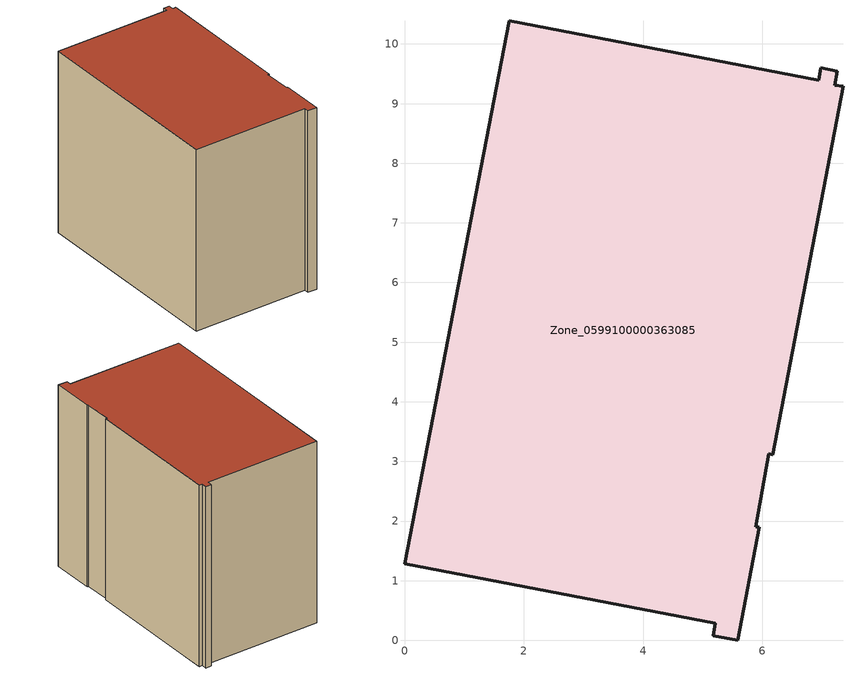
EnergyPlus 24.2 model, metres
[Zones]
Zone_0599100000363085
 floor ground (C_G): 7.26,9.54 7.22,9.31 7.35,9.29 6.18,3.11 6.11,3.12 5.89,1.91 5.95,1.9 5.59,0 5.17,0.08 5.21,0.29 0,1.29 1.75,10.39 6.94,9.39 6.99,9.6 z0
 wall outside (C_F): 7.22,9.31 7.26,9.54 6.99,9.6 6.94,9.39 1.75,10.39 0,1.29 5.21,0.29 5.17,0.08 5.59,0 5.95,1.9 5.89,1.91 6.11,3.12 6.18,3.11 7.35,9.29 7.22,9.31 z0:8.38
 roof outside (C_R): 5.59,0 5.95,1.9 5.89,1.91 6.11,3.12 6.18,3.11 7.35,9.29 7.22,9.31 7.26,9.54 6.99,9.6 6.94,9.39 1.75,10.39 0,1.29 5.21,0.29 5.17,0.08 z8.38
[BUILDING]
Pand.0599100000363085: North Axis=0; Terrain=City; Loads Convergence Tolerance Value=0.04; Temperature Convergence Tolerance Value=0.4; Solar Distribution=FullExterior; Maximum Number of Warmup Days=25; Minimum Number of Warmup Days=1
[Site:Location]
Rotterdam.The.Hague.AP_ZH_NLD Design_Conditions: Latitude=51.96; Longitude=4.45; Time Zone=1; Elevation=-4.5
[SITE:GROUNDTEMPERATURE:BUILDINGSURFACE]
18, 18, 18, 18, 18, 18, 18, 18, 18, 18, 18, 18
[MATERIAL] Thermal Absorptance=0.9; Solar Absorptance=0.7; Visible Absorptance=0.7
Name | Roughness | Thickness | Conductivity | Density | Specific Heat
G.TI.1992-2005 | MediumSmooth | 0.15 | 0.06 | 540 | 1210
F.TI.1992-2005 | Rough | 0.3 | 0.12 | 1920 | 840
R.TI.1992-2005 | MediumRough | 0.2 | 0.08 | 1500 | 1000
[CONSTRUCTION]
C_G: G.TI.1992-2005
C_F: F.TI.1992-2005
C_R: R.TI.1992-2005
[ZONE]
Zone_0599100000363085: Type=1; Multiplier=1; Ceiling Height=Autocalculate; Volume=Autocalculate; Floor Area=autocalculate; Part of Total Floor Area=Yes
[ZONEINFILTRATION:DESIGNFLOWRATE]
Infil_Zone_0599100000363085: Zone or ZoneList or Space or SpaceList=Zone_0599100000363085; Schedule=AlwaysOn; Design Flow Rate Calculation Method=Flow/Area; Flow Rate per Floor Area=0.0015; Constant Term Coefficient=1; Temperature Term Coefficient=0; Velocity Term Coefficient=0; Velocity Squared Term Coefficient=0
[HVACTEMPLATE:ZONE:IDEALLOADSAIRSYSTEM]
Zone_0599100000363085: Maximum Heating Supply Air Temperature=50; Minimum Cooling Supply Air Temperature=13; Maximum Heating Supply Air Humidity Ratio=0.0156; Minimum Cooling Supply Air Humidity Ratio=0.0077; Heating Limit=NoLimit; Cooling Limit=NoLimit; Dehumidification Control Type=ConstantSensibleHeatRatio; Cooling Sensible Heat Ratio=0.7; Dehumidification Setpoint=60; Humidification Control Type=None; Humidification Setpoint=30; Outdoor Air Method=None; Outdoor Air Flow Rate per Person=0.00944; Outdoor Air Flow Rate per Zone Floor Area=0; Outdoor Air Flow Rate per Zone=0; Demand Controlled Ventilation Type=None; Outdoor Air Economizer Type=NoEconomizer; Heat Recovery Type=None; Sensible Heat Recovery Effectiveness=0.7; Latent Heat Recovery Effectiveness=0.65
[ZONECONTROL:THERMOSTAT]
ThermostatControl_Zone_0599100000363085: Zone or ZoneList=Zone_0599100000363085; Control Type Schedule=DualSetpointControlType; Control 1=Thermostat_Zone_0599100000363085; Temperature Difference Between Cutout And Setpoint=0
[THERMOSTATSETPOINT:DUALSETPOINT]
Thermostat_Zone_0599100000363085: Heating Setpoint Temperature Schedule=HeatingSetpoint_Zone_0599100000363085; Cooling Setpoint Temperature Schedule=CoolingSetpoint_Zone_0599100000363085
[SCHEDULE:COMPACT]
HeatingSetpoint_Zone_0599100000363085: Through: 12/31, For: AllDays, Until: 24:00, 21
CoolingSetpoint_Zone_0599100000363085: Through: 12/31, For: AllDays, Until: 24:00, 24
DualSetpointControlType: Through: 12/31, For: AllDays, Until: 24:00, 4
AlwaysOn: Through: 12/31, For: AllDays, Until: 24:00, 1
